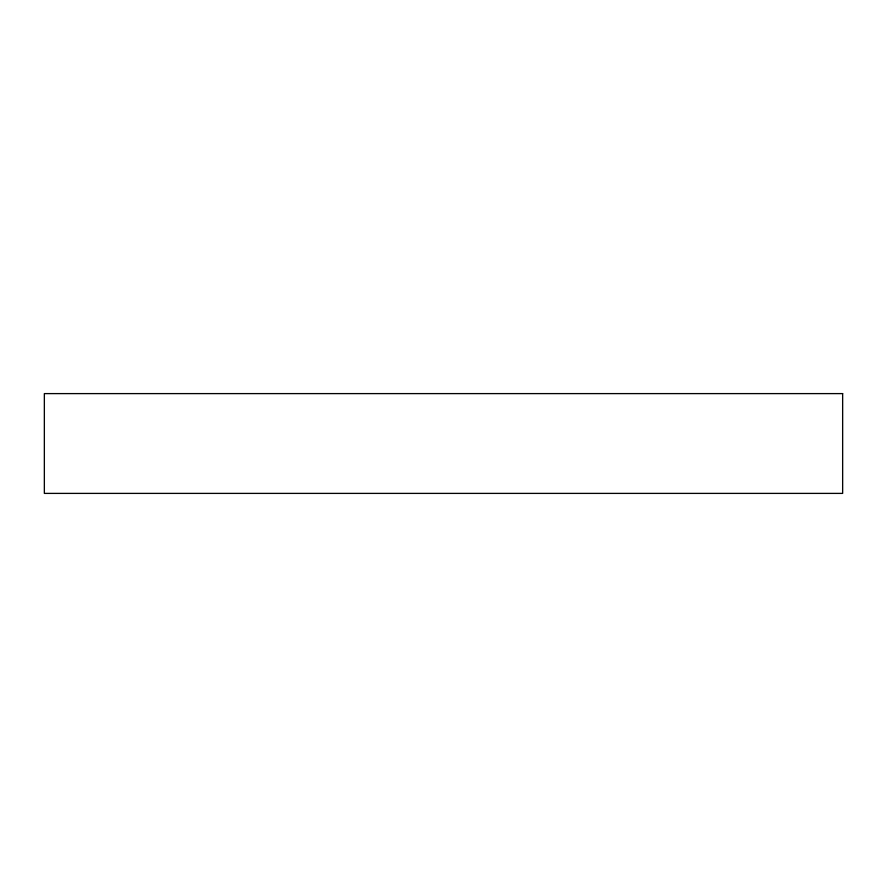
<?xml version="1.0" encoding="UTF-8"?>
<svg xmlns="http://www.w3.org/2000/svg" width="887" height="887" viewBox="0 0 887 887"><rect width="100%" height="100%" fill="white"/><g stroke="black" fill="none" stroke-linecap="round" stroke-linejoin="round"><path stroke-width="1.33" d="M842.65 393.606L44.35 393.606L44.35 493.394L842.65 493.394L842.65 393.606"/></g></svg>
